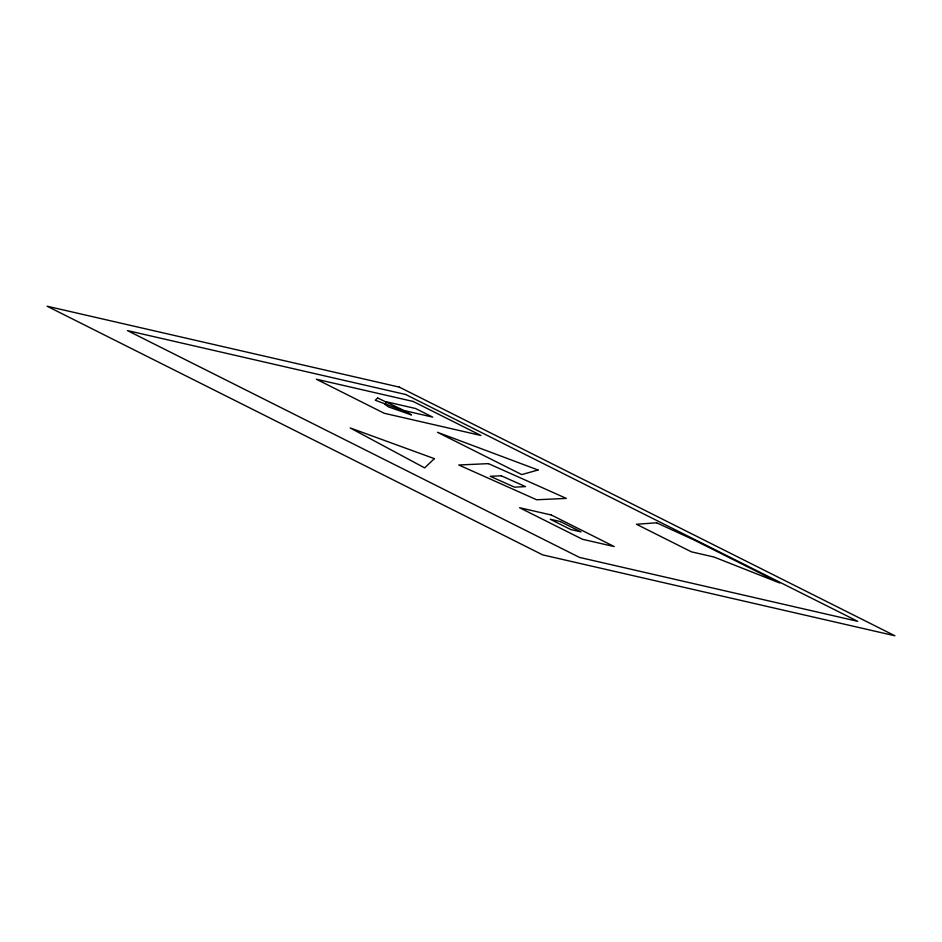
<?xml version="1.0" encoding="UTF-8"?>
<svg xmlns="http://www.w3.org/2000/svg" width="942" height="942" viewBox="0 0 942 942"><rect width="100%" height="100%" fill="white"/><g stroke="black" fill="none" stroke-linecap="round" stroke-linejoin="round"><path stroke-width="1.41" d="M377.648 398.007L375.269 400.244L407.521 412.255L411.43 414.951L388.504 406.885L384.607 404.189L386.985 401.951L415.516 408.498L432.708 417.129L404.177 410.571L377.648 398.007M434.392 458.66L424.63 467.88L350.188 427.939L434.392 458.66M538.047 469.987L521.774 474.591L437.512 432.307L538.047 469.987M656.633 522.798L636.451 524.258L691.381 551.824L714.001 557.028L779.764 582.992L693.783 539.848L656.633 522.798M488.462 463.629L458.766 464.995L536.634 499.766L566.319 498.4L488.462 463.629M501.262 475.792L490.205 476.299L514.473 487.132L525.518 486.625L501.262 475.792M399.337 387.127L47.1 306.221L542.663 554.873L894.9 635.779L399.337 387.127M405.625 394.486L127.429 330.583L579.518 557.417L857.715 621.32L405.625 394.486M413.149 401.457L316.347 379.214L384.171 413.255L480.985 435.487L413.149 401.457M551.353 515.015L519.595 507.726L582.497 539.295L614.266 546.584L551.353 515.015M560.466 521.597L550.246 519.254L570.781 529.557L581.014 531.9L560.466 521.597"/></g></svg>
